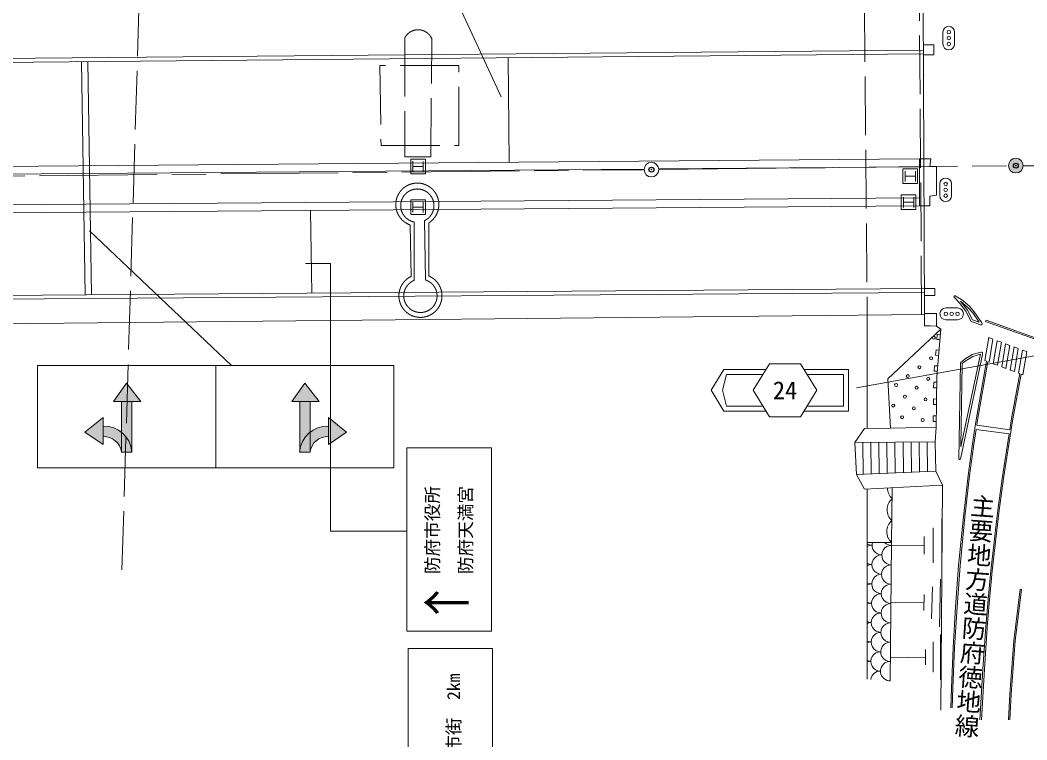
# Model space of a CAD drawing. Units: millimetres, scale not verified. Extents: x 40000 to 680000, y 20000 to 380000.
# Drawn here: x 304189 to 406984, y 235842 to 309356 of the extents above; entities that cross this region are included whole.
import ezdxf
from ezdxf.enums import TextEntityAlignment as Align

# ---------------------------------------------------------------- set-up
doc = ezdxf.new("R2010")
doc.units = ezdxf.units.MM
doc.header["$LTSCALE"] = 1000
doc.header["$PDMODE"] = 32
doc.header["$PDSIZE"] = 500
doc.linetypes.add('CHAIN', pattern=[18.5, 12, -1.5, 3.5, -1.5])
doc.linetypes.add('DASHED', pattern=[7.5, 6, -1.5])
for name, color, linetype, lineweight in [('M-BGD', 7, 'Continuous', 13), ('M-BGD-EXST', 7, 'Continuous', 13), ('M-BMK', 2, 'CHAIN', 13), ('M-BMK-SRVR', 3, 'Continuous', 13), ('M-STR-STR1', 1, 'Continuous', 13), ('M-STR-STRC', 7, 'Continuous', 13)]:
    doc.layers.add(name, color=color, linetype=linetype, lineweight=lineweight)
doc.layers.add('M-BMK-HTXT', color=7, linetype='Continuous')
doc.layers.add('M-OTRS', color=6, linetype='Continuous')
doc.styles.add('@ＭＳ ゴシック', font='')
doc.styles.add('ＭＳ ゴシック', font='')
doc.styles.get('@ＭＳ ゴシック').set_extended_font_data('@MS Gothic')
doc.styles.get('ＭＳ ゴシック').set_extended_font_data('MS Gothic')

msp = doc.modelspace()

# ---------------------------------------------------------------- hatches: boundary and pattern name
at = {"layer": 'M-BMK-SRVR'}
for points in [[(405856, 294495), (406606, 294490), (406606, 294503), (406606, 294516), (406605, 294529), (406604, 294543), (406603, 294556), (406602, 294569), (406601, 294582), (406599, 294595), (406597, 294608), (406595, 294620), (406593, 294633), (406591, 294646), (406588, 294659), (406585, 294672), (406582, 294684), (406578, 294697), (406575, 294710), (406571, 294722), (406567, 294735), (406562, 294747), (406558, 294759), (406553, 294772), (406548, 294784), (406543, 294796), (406538, 294808), (406532, 294819), (406526, 294831), (406520, 294843), (406514, 294854), (406508, 294866), (406501, 294877), (406495, 294888), (406488, 294899), (406481, 294910), (406473, 294921), (406466, 294932), (406458, 294943), (406450, 294953), (406434, 294973), (406417, 294993), (406399, 295013), (406381, 295031), (406362, 295049), (406342, 295067), (406322, 295083), (406301, 295099), (406279, 295114), (406258, 295129), (406235, 295142), (406212, 295155), (406191, 295166), (406168, 295177), (406144, 295188), (406119, 295198), (406095, 295206), (406070, 295214), (406044, 295221), (406019, 295227), (405993, 295233), (405967, 295237), (405941, 295240), (405915, 295243), (405889, 295244), (405863, 295245), (405850, 295245), (405837, 295245), (405824, 295245), (405811, 295244), (405798, 295243), (405785, 295242), (405772, 295240), (405759, 295239), (405746, 295237), (405733, 295235), (405720, 295233), (405707, 295230), (405694, 295228), (405681, 295225), (405669, 295222), (405656, 295218), (405644, 295215), (405631, 295211), (405619, 295207), (405606, 295202), (405594, 295198), (405582, 295193), (405570, 295188), (405557, 295183), (405546, 295178), (405534, 295172), (405522, 295167), (405510, 295161), (405499, 295155), (405487, 295148), (405476, 295142), (405465, 295135), (405454, 295128), (405443, 295121), (405432, 295114), (405421, 295106), (405410, 295099), (405400, 295091), (405390, 295083), (405379, 295074), (405369, 295066), (405359, 295057), (405350, 295049), (405340, 295040), (405331, 295031), (405321, 295021), (405312, 295012), (405303, 295002), (405295, 294993), (405286, 294983), (405278, 294973), (405269, 294963), (405261, 294952), (405253, 294942), (405246, 294931), (405238, 294921), (405231, 294910), (405224, 294899), (405217, 294888), (405210, 294876), (405203, 294865), (405197, 294854), (405191, 294842), (405185, 294830), (405179, 294819), (405174, 294807), (405168, 294795), (405163, 294783), (405158, 294771), (405154, 294759), (405149, 294746), (405145, 294734), (405141, 294721), (405137, 294709), (405133, 294696), (405130, 294684), (405127, 294671), (405124, 294658), (405121, 294645), (405119, 294633), (405116, 294620), (405114, 294607), (405112, 294594), (405111, 294581), (405109, 294568), (405108, 294555), (405107, 294542), (405107, 294529), (405106, 294516), (405106, 294502), (405106, 294489)], [(406606, 294490), (405856, 294495), (405106, 294487), (405106, 294474), (405107, 294461), (405107, 294448), (405108, 294435), (405110, 294422), (405111, 294409), (405113, 294396), (405114, 294383), (405117, 294370), (405119, 294357), (405121, 294344), (405124, 294331), (405127, 294318), (405130, 294306), (405134, 294293), (405137, 294281), (405141, 294268), (405145, 294256), (405150, 294243), (405154, 294231), (405159, 294219), (405164, 294207), (405169, 294195), (405174, 294183), (405180, 294171), (405186, 294159), (405191, 294147), (405198, 294136), (405204, 294124), (405211, 294113), (405217, 294102), (405224, 294091), (405231, 294080), (405239, 294069), (405246, 294058), (405254, 294048), (405262, 294037), (405278, 294017), (405295, 293997), (405313, 293978), (405331, 293959), (405351, 293941), (405370, 293924), (405390, 293907), (405411, 293891), (405433, 293876), (405454, 293862), (405477, 293848), (405500, 293835), (405521, 293824), (405544, 293813), (405568, 293803), (405593, 293793), (405617, 293784), (405642, 293776), (405668, 293769), (405693, 293763), (405719, 293758), (405744, 293754), (405770, 293750), (405796, 293748), (405823, 293746), (405849, 293745), (405862, 293745), (405875, 293745), (405888, 293746), (405901, 293747), (405914, 293747), (405927, 293749), (405940, 293750), (405953, 293752), (405966, 293753), (405979, 293755), (405992, 293758), (406005, 293760), (406018, 293763), (406030, 293766), (406043, 293769), (406056, 293772), (406068, 293776), (406081, 293780), (406093, 293784), (406106, 293788), (406118, 293792), (406130, 293797), (406142, 293802), (406154, 293807), (406166, 293812), (406178, 293818), (406190, 293824), (406202, 293830), (406213, 293836), (406225, 293842), (406236, 293849), (406247, 293855), (406258, 293862), (406269, 293869), (406280, 293877), (406291, 293884), (406302, 293892), (406312, 293900), (406322, 293908), (406332, 293916), (406343, 293924), (406352, 293933), (406362, 293942), (406372, 293951), (406381, 293960), (406390, 293969), (406400, 293978), (406408, 293988), (406417, 293998), (406426, 294008), (406434, 294018), (406442, 294028), (406451, 294038), (406458, 294049), (406466, 294059), (406474, 294070), (406481, 294081), (406488, 294092), (406495, 294103), (406502, 294114), (406508, 294125), (406515, 294137), (406521, 294148), (406527, 294160), (406533, 294172), (406538, 294184), (406543, 294196), (406549, 294208), (406554, 294220), (406558, 294232), (406563, 294244), (406567, 294257), (406571, 294269), (406575, 294282), (406578, 294294), (406582, 294307), (406585, 294320), (406588, 294332), (406591, 294345), (406593, 294358), (406596, 294371), (406598, 294384), (406599, 294397), (406601, 294410), (406602, 294423), (406604, 294436), (406604, 294449), (406605, 294462), (406606, 294475)]]:
    msp.add_hatch(color=256, dxfattribs=at).paths.add_polyline_path(points)
at = {"layer": 'M-STR-STRC'}
for points in [[(315063, 272282), (316518, 270407), (314544, 270407), (313721, 270407)], [(333262, 272282), (334717, 270407), (332743, 270407), (331920, 270407)], [(315611, 265242), (315610, 270407), (314544, 270407), (314545, 265242)], [(333810, 265242), (333809, 270407), (332743, 270407), (332744, 265242)], [(310810, 267279), (312653, 268755), (312653, 267890), (312653, 266829), (312653, 266002)], [(337514, 267279), (335671, 268755), (335671, 267890), (335671, 266829), (335671, 266002)], [(314545, 265242), (314545, 267247), (314505, 267278), (314465, 267309), (314424, 267339), (314383, 267369), (314341, 267397), (314299, 267425), (314256, 267452), (314213, 267478), (314169, 267504), (314125, 267529), (314081, 267553), (314036, 267576), (313991, 267599), (313945, 267621), (313899, 267641), (313852, 267662), (313806, 267681), (313759, 267699), (313711, 267717), (313663, 267734), (313615, 267750), (313567, 267765), (313519, 267779), (313470, 267793), (313421, 267805), (313372, 267817), (313322, 267828), (313273, 267838), (313223, 267847), (313173, 267855), (313123, 267863), (313073, 267869), (313023, 267875), (312972, 267880), (312922, 267884), (312871, 267887), (312821, 267889), (312770, 267890), (312720, 267891), (312669, 267890), (312653, 267890), (312653, 266829), (312665, 266830), (312697, 266830), (312729, 266831), (312761, 266830), (312793, 266829), (312825, 266828), (312857, 266826), (312889, 266823), (312921, 266820), (312953, 266816), (312985, 266812), (313016, 266807), (313048, 266802), (313080, 266796), (313111, 266789), (313142, 266782), (313174, 266775), (313205, 266766), (313236, 266758), (313266, 266749), (313297, 266739), (313327, 266729), (313357, 266718), (313387, 266706), (313417, 266695), (313447, 266682), (313476, 266669), (313505, 266656), (313534, 266642), (313563, 266628), (313591, 266613), (313620, 266597), (313648, 266581), (313675, 266565), (313702, 266548), (313729, 266531), (313756, 266513), (313783, 266495), (313809, 266476), (313834, 266457), (313860, 266437), (313885, 266417), (313910, 266397), (313934, 266376), (313958, 266355), (313981, 266333), (314005, 266311), (314027, 266288), (314050, 266265), (314072, 266242), (314094, 266218), (314115, 266194), (314135, 266170), (314156, 266145), (314176, 266120), (314195, 266094), (314214, 266068), (314233, 266042), (314251, 266015), (314268, 265989), (314286, 265962), (314302, 265934), (314319, 265906), (314334, 265878), (314349, 265850), (314364, 265822), (314378, 265793), (314392, 265764), (314405, 265735), (314418, 265705), (314430, 265676), (314442, 265646), (314453, 265616), (314464, 265585), (314474, 265555), (314483, 265524), (314492, 265493), (314501, 265462), (314509, 265431), (314516, 265400), (314523, 265369), (314529, 265337), (314535, 265306), (314540, 265274)], [(333779, 265242), (333780, 267247), (333819, 267278), (333860, 267309), (333900, 267339), (333942, 267369), (333983, 267397), (334026, 267425), (334068, 267452), (334111, 267478), (334155, 267504), (334199, 267529), (334244, 267553), (334288, 267576), (334334, 267599), (334379, 267621), (334426, 267641), (334472, 267662), (334519, 267681), (334566, 267699), (334613, 267717), (334661, 267734), (334709, 267750), (334757, 267765), (334806, 267779), (334855, 267793), (334904, 267805), (334953, 267817), (335002, 267828), (335052, 267838), (335101, 267847), (335151, 267855), (335201, 267863), (335252, 267869), (335302, 267875), (335352, 267880), (335403, 267884), (335453, 267887), (335504, 267889), (335554, 267890), (335605, 267891), (335655, 267890), (335671, 267890), (335671, 266829), (335660, 266830), (335628, 266830), (335595, 266831), (335563, 266830), (335531, 266829), (335499, 266828), (335467, 266826), (335435, 266823), (335403, 266820), (335371, 266816), (335340, 266812), (335308, 266807), (335276, 266802), (335245, 266796), (335213, 266789), (335182, 266782), (335151, 266775), (335120, 266766), (335089, 266758), (335058, 266749), (335028, 266739), (334997, 266729), (334967, 266718), (334937, 266706), (334907, 266695), (334877, 266682), (334848, 266669), (334819, 266656), (334790, 266642), (334761, 266628), (334733, 266613), (334705, 266597), (334677, 266581), (334649, 266565), (334622, 266548), (334595, 266531), (334568, 266513), (334542, 266495), (334516, 266476), (334490, 266457), (334465, 266437), (334440, 266417), (334415, 266397), (334391, 266376), (334367, 266355), (334343, 266333), (334320, 266311), (334297, 266288), (334275, 266265), (334252, 266242), (334231, 266218), (334210, 266194), (334189, 266170), (334169, 266145), (334149, 266120), (334129, 266094), (334110, 266068), (334092, 266042), (334074, 266015), (334056, 265989), (334039, 265962), (334022, 265934), (334006, 265906), (333990, 265878), (333975, 265850), (333960, 265822), (333946, 265793), (333932, 265764), (333919, 265735), (333906, 265705), (333894, 265676), (333882, 265646), (333871, 265616), (333861, 265585), (333851, 265555), (333841, 265524), (333832, 265493), (333824, 265462), (333816, 265431), (333808, 265400), (333801, 265369), (333795, 265337), (333789, 265306), (333784, 265274)]]:
    msp.add_hatch(color=256, dxfattribs=at).paths.add_polyline_path(points)

# ---------------------------------------------------------------- linework, layer by layer
at = {"layer": 'M-BGD', "linetype": 'DASHED'}
for p, q in [((317043, 334171), (314578, 253195)), ((390392, 311099), (390681, 279230)), ((396241, 279285), (396013, 311144)), ((343475, 307564), (343475, 295385)), ((346122, 295385), (346228, 307458)), ((340933, 304705), (341039, 296550)), ((348982, 304705), (340933, 304705)), ((348982, 296550), (348982, 304705)), ((341039, 296550), (348982, 296550)), ((343475, 295385), (346122, 295385)), ((345482, 288876), (345594, 282810)), ((344007, 288442), (344113, 283179)), ((344428, 282772), (344428, 288738)), ((345910, 283225), (345910, 288648))]:
    msp.add_line(p, q, dxfattribs=at)
at = {"layer": 'M-BGD'}
for p, q in [((396404, 306846), (397480, 306846)), ((397480, 306846), (397480, 305814)), ((397480, 305814), (396409, 305814)), ((396526, 281948), (397586, 281948)), ((397586, 281948), (397586, 281220)), ((397586, 281220), (396530, 281220)), ((390681, 267661), (390681, 279230)), ((396538, 279123), (396540, 279396)), ((397769, 279385), (396540, 279396)), ((397758, 278111), (397769, 279385)), ((392793, 272719), (398186, 277802)), ((397758, 278111), (397116, 278117)), ((397758, 278111), (398186, 277802)), ((393069, 267678), (392793, 272719)), ((390411, 267659), (393069, 267678)), ((393069, 267678), (397721, 267790)), ((397632, 266292), (397721, 267790)), ((393517, 266247), (393552, 263105)), ((394340, 266256), (394374, 263139)), ((395163, 266265), (395197, 263174)), ((395986, 266274), (396020, 263209)), ((396809, 266283), (396843, 263243)), ((390225, 266210), (390261, 262966)), ((391048, 266219), (391083, 263001)), ((391871, 266228), (391906, 263036)), ((392694, 266238), (392729, 263070)), ((398355, 261844), (397678, 263278)), ((389590, 262938), (390398, 261460)), ((390681, 256008), (390681, 261474)), ((393167, 256008), (393244, 261597)), ((398305, 258415), (398305, 253019)), ((397406, 257515), (397406, 253918)), ((393167, 256008), (390681, 256008)), ((390681, 256008), (390681, 242029)), ((393011, 241873), (393167, 256008)), ((396507, 256616), (396507, 254817)), ((396507, 255717), (393163, 255691)), ((398180, 252266), (398054, 247372)), ((397343, 251471), (397260, 248208)), ((396486, 249861), (393099, 249828)), ((396507, 250676), (396465, 249045)), ((397406, 245845), (397406, 242750)), ((398180, 246619), (398180, 241976)), ((396632, 245071), (396632, 243523)), ((396632, 244297), (393037, 244225))]:
    msp.add_line(p, q, dxfattribs=at)
for points in [[(399579, 281025), (400070, 280498), (400742, 279615), (401299, 278569), (402299, 278221)], [(402399, 278423), (401610, 279565), (401136, 280124), (400319, 280811), (399675, 281181)], [(402102, 278501), (401451, 279443), (400994, 279982), (400214, 280638)], [(400214, 280638), (400911, 279724), (401439, 278732), (402102, 278501)], [(397116, 278117), (396529, 278122), (396538, 279123)], [(397721, 267790), (397778, 272953), (398186, 277802)], [(398095, 276724), (397797, 276750), (397842, 277288), (398141, 277263)], [(397959, 275108), (397660, 275133), (397706, 275672), (398005, 275647)], [(402286, 275445), (401391, 275192), (400670, 274767), (400193, 274365), (400039, 264549)], [(400197, 264501), (402456, 275204), (402463, 275352)], [(400258, 265758), (402257, 275230), (402257, 275229)], [(402257, 275229), (401470, 275006), (400786, 274603), (400391, 274270), (400258, 265758)], [(397823, 273492), (397524, 273517), (397569, 274056), (397868, 274031)], [(397765, 271806), (397465, 271809), (397471, 272383), (397771, 272379)], [(397746, 270084), (397446, 270088), (397452, 270661), (397752, 270658)], [(397727, 268363), (397427, 268367), (397433, 268940), (397733, 268937)], [(389590, 262938), (389402, 266201), (390411, 267659)], [(389402, 266201), (397632, 266292), (397678, 263278), (389590, 262938)], [(398209, 238863), (398355, 261844), (390398, 261460)]]:
    msp.add_lwpolyline(points, dxfattribs=at)
for centre in [(397490, 276915), (397205, 274814), (396012, 273906), (394819, 272999), (396919, 272713), (393626, 272091), (395726, 271806), (394533, 270898), (396634, 270613), (393340, 269991), (395441, 269705), (394248, 268797), (396348, 268512)]:
    msp.add_circle(centre, 150, dxfattribs=at)
at = {"layer": 'M-BGD', "linetype": 'DASHED'}
for centre, radius, start, end in [((344825, 306837), 1534, 23.88747, 151.70733), ((344745, 290514), 2200, 111.89123, 250.40029), ((344745, 290408), 1700, 100.77103, 259.22897), ((344745, 290514), 2200, 58.02789, 111.89123), ((344745, 290408), 1700, 66.45457, 100.77103), ((344745, 290408), 1700, 295.66725, 66.45457), ((344745, 290514), 2200, 301.97211, 58.02789), ((345063, 281195), 2200, 115.59551, 246.69602), ((345063, 281195), 1700, 111.94827, 248.05173), ((345063, 281195), 1700, 290.32213, 71.79969), ((345063, 281195), 2200, 292.64967, 67.35033), ((345063, 281195), 1700, 248.05173, 290.32213), ((345063, 281195), 2200, 246.69602, 292.64967)]:
    msp.add_arc(centre, radius, start, end, dxfattribs=at)
at = {"layer": 'M-BGD'}
for centre, radius, start, end in [((399629, 281102), 91.8, 60.24748, 236.72891), ((402315, 278339), 119, 262.30544, 45.02476), ((402329, 275311), 141, 16.68621, 107.52645), ((400129, 264561), 90.6, 187.5311, 318.86428), ((394245, 261585), 1501, 180.463, 227.37862), ((394214, 259349), 1501, 131.02993, 227.37862), ((394183, 257112), 1501, 131.02993, 227.37862), ((392175, 255714), 988, 162.71801, 269.3704), ((393174, 256691), 988, 223.77884, 269.3704), ((391198, 256713), 988, 238.44757, 269.3704), ((391177, 254737), 988, 89.3704, 120.08617), ((393152, 254715), 988, 89.3704, 269.3704), ((392154, 253738), 988, 89.3704, 269.3704), ((391155, 252761), 988, 89.3704, 118.64134), ((391177, 254737), 988, 239.91383, 269.3704), ((393131, 252740), 988, 89.3704, 269.3704), ((391155, 252761), 988, 241.35866, 269.3704), ((392132, 251763), 988, 89.3704, 269.3704), ((391133, 250786), 988, 89.3704, 117.21614), ((393109, 250764), 988, 89.3704, 269.3704), ((391133, 250786), 988, 242.78386, 269.3704), ((391112, 248810), 988, 89.3704, 115.80895), ((392110, 249787), 988, 89.3704, 269.3704), ((392089, 247811), 988, 89.3704, 269.3704), ((393087, 248788), 988, 89.3704, 269.3704), ((391112, 248810), 988, 244.19105, 269.3704), ((391090, 246834), 988, 89.3704, 114.41829), ((393066, 246813), 988, 89.3704, 269.3704), ((392067, 245836), 988, 89.3704, 269.3704), ((391068, 244859), 988, 89.3704, 113.04278), ((391090, 246834), 988, 245.58171, 269.3704), ((393044, 244837), 988, 89.3704, 269.3704), ((392045, 243860), 988, 89.3704, 269.3704), ((391068, 244859), 988, 246.95722, 269.3704), ((391046, 242883), 988, 89.3704, 111.68119), ((393022, 242861), 988, 89.3704, 263.00145), ((392023, 241884), 988, 89.3704, 173.00145), ((393022, 242861), 988, 263.00145, 269.3704)]:
    msp.add_arc(centre, radius, start, end, dxfattribs=at)
at = {"layer": 'M-BGD-EXST'}
for p, q in [((398410, 306923), (398410, 308123)), ((399610, 308123), (399610, 306923)), ((345569, 295160), (344069, 295160)), ((344069, 295160), (344069, 293660)), ((345569, 293660), (345569, 295160)), ((344301, 293887), (344301, 294937)), ((344301, 294412), (345351, 294412)), ((345353, 293883), (345353, 294933)), ((395812, 294162), (394312, 294162)), ((394312, 294162), (394312, 292662)), ((395812, 292662), (395812, 294162)), ((344069, 293660), (345569, 293660)), ((394544, 292889), (394544, 293939)), ((394544, 293414), (395594, 293414)), ((395596, 292885), (395596, 293935)), ((394312, 292662), (395812, 292662)), ((398093, 291425), (398093, 292625)), ((399293, 292625), (399293, 291425)), ((345569, 291001), (344069, 291001)), ((344069, 291001), (344069, 289501)), ((345569, 289501), (345569, 291001)), ((395645, 291500), (394145, 291500)), ((394145, 291500), (394145, 290000)), ((394378, 290227), (394378, 291277)), ((395429, 290223), (395429, 291273)), ((395645, 290000), (395645, 291500)), ((344301, 289728), (344301, 290778)), ((344301, 290253), (345351, 290253)), ((345353, 289724), (345353, 290774)), ((394145, 290000), (395645, 290000)), ((394378, 290752), (395428, 290752)), ((344069, 289501), (345569, 289501)), ((398708, 279955), (399908, 279955)), ((399908, 278755), (398708, 278755))]:
    msp.add_line(p, q, dxfattribs=at)
for centre in [(399010, 308123), (399010, 307523), (399010, 306923), (398693, 292625), (398693, 292025), (398693, 291425), (398708, 279355), (399308, 279355), (399908, 279355)]:
    msp.add_circle(centre, 180, dxfattribs=at)
for centre, start, end in [((399010, 308123), 0, 180), ((399010, 306923), 180, 0), ((398693, 292625), 0, 180), ((398693, 291425), 180, 0), ((398708, 279355), 90, 270), ((399908, 279355), 270, 90)]:
    msp.add_arc(centre, 600, start, end, dxfattribs=at)
at = {"layer": 'M-BMK'}
for p, q in [((269170, 293095), (367900, 294077)), ((369400, 294092), (405106, 294487)), ((406606, 294490), (449705, 294200))]:
    msp.add_line(p, q, dxfattribs=at)
at = {"layer": 'M-BMK-SRVR'}
for centre in [(405856, 294495), (368650, 294084)]:
    msp.add_circle(centre, 750, dxfattribs=at)
at = {"layer": 'M-OTRS'}
for p in [(368650, 294084), (405856, 294495)]:
    msp.add_point(p, dxfattribs=at)
at = {"layer": 'M-STR-STR1'}
for p, q in [((396539, 279288), (396383, 311147)), ((239911, 304852), (396407, 306303)), ((239914, 304452), (396409, 305903)), ((354031, 305510), (354130, 294834)), ((310440, 305106), (310825, 281306)), ((311473, 281311), (311085, 305112)), ((396017, 295172), (240506, 293916)), ((396017, 295172), (397185, 295172)), ((396017, 290404), (396017, 295172)), ((397185, 295172), (397088, 294394)), ((240494, 293116), (367902, 294145)), ((369396, 294157), (396017, 294372)), ((397088, 294394), (397769, 294394)), ((397769, 294394), (397769, 291475)), ((240445, 290002), (396017, 291204)), ((397769, 291475), (397088, 291377)), ((397088, 291377), (397088, 290404)), ((240432, 289202), (396017, 290404)), ((333977, 281478), (333839, 289924)), ((397088, 290404), (396017, 290404)), ((396526, 281944), (240491, 280783)), ((396528, 281544), (240494, 280383)), ((239428, 277726), (396539, 279288))]:
    msp.add_line(p, q, dxfattribs=at)
at = {"layer": 'M-STR-STRC'}
for p, q in [((348539, 311840), (353302, 301521)), ((311275, 287843), (325772, 274071)), ((333311, 284499), (335869, 284499)), ((335869, 284499), (335869, 257151)), ((402762, 278583), (402813, 278724)), ((413202, 274816), (402762, 278583)), ((413253, 274957), (402813, 278724)), ((389604, 271816), (417569, 276832)), ((402694, 274577), (403088, 276929)), ((403518, 276770), (403088, 276929)), ((403124, 274418), (403518, 276770)), ((403950, 276610), (403556, 274258)), ((404379, 276451), (403950, 276610)), ((403985, 274098), (404379, 276451)), ((404812, 276291), (404418, 273938)), ((405241, 276132), (404812, 276291)), ((404847, 273779), (405241, 276132)), ((405674, 275972), (405280, 273619)), ((406103, 275813), (405674, 275972)), ((405709, 273460), (406103, 275813)), ((406535, 275653), (406141, 273300)), ((406965, 275494), (406535, 275653)), ((406571, 273141), (406965, 275494)), ((402694, 274577), (402869, 274512)), ((305963, 263644), (305963, 274071)), ((305963, 274071), (324162, 274071)), ((324162, 274071), (324162, 263644)), ((324162, 274071), (342361, 274071)), ((342361, 274071), (342361, 263644)), ((374750, 271546), (376039, 273676)), ((380363, 273676), (376039, 273676)), ((380713, 274246), (379054, 271546)), ((380713, 274246), (383876, 274246)), ((385534, 271546), (383876, 274246)), ((384226, 273676), (388768, 273676)), ((388768, 269415), (388768, 273676)), ((403012, 274459), (403124, 274418)), ((403556, 274258), (403985, 274098)), ((404418, 273938), (404847, 273779)), ((405280, 273619), (405709, 273460)), ((375919, 271546), (376321, 273176)), ((376321, 273176), (380056, 273176)), ((388268, 273176), (384533, 273176)), ((388268, 269915), (388268, 273176)), ((406141, 273300), (406251, 273259)), ((406394, 273207), (406571, 273141)), ((313721, 270407), (315063, 272282)), ((315063, 272282), (316518, 270407)), ((331920, 270407), (333262, 272282)), ((333262, 272282), (334717, 270407)), ((376039, 269415), (374750, 271546)), ((376321, 269915), (375919, 271546)), ((379054, 271546), (380713, 268846)), ((383876, 268846), (385534, 271546)), ((313721, 270407), (316518, 270407)), ((314544, 270407), (314545, 265242)), ((315610, 270407), (315611, 265242)), ((331920, 270407), (334717, 270407)), ((332743, 270407), (332744, 265242)), ((333809, 270407), (333810, 265242)), ((376039, 269415), (380363, 269415)), ((380056, 269915), (376321, 269915)), ((388768, 269415), (384226, 269415)), ((384533, 269915), (388268, 269915)), ((312653, 268755), (310810, 267279)), ((312653, 266002), (312653, 268755)), ((335671, 266002), (335671, 268755)), ((335671, 268755), (337514, 267279)), ((380713, 268846), (383876, 268846)), ((310810, 267279), (312653, 266002)), ((337514, 267279), (335671, 266002)), ((405168, 267098), (401794, 267527)), ((401861, 267975), (405234, 267525)), ((315611, 265242), (314545, 265242)), ((333810, 265242), (332744, 265242)), ((343683, 246930), (343683, 265672)), ((343683, 265672), (352317, 265672)), ((352317, 265672), (352317, 246930)), ((305963, 263644), (324162, 263644)), ((324162, 263644), (342361, 263644)), ((335869, 257151), (343683, 257151)), ((406294, 251227), (406443, 251209)), ((343683, 246930), (352317, 246930)), ((343804, 245178), (352437, 245178)), ((343804, 226436), (343804, 245178)), ((352437, 245178), (352437, 226436))]:
    msp.add_line(p, q, dxfattribs=at)
for points in [[(402869, 274512), (402271, 271263), (401762, 268330), (401389, 265838), (400990, 262832), (400497, 258632), (400013, 253639), (399712, 249430), (399452, 245281), (399273, 241117), (399213, 239112)], [(403012, 274459), (402419, 271236), (401910, 268306), (401861, 267975)], [(406394, 273207), (405556, 268630), (404613, 262532), (404135, 259024), (403453, 253093), (403170, 250151), (402978, 247810), (402681, 243616), (402550, 241355), (402340, 237876)], [(406251, 273259), (405408, 268655), (405234, 267525)], [(401794, 267527), (401538, 265817), (401139, 262814), (400646, 258616), (400163, 253627), (399861, 249420), (399601, 245273), (399423, 241112), (399363, 239107)], [(405168, 267098), (404465, 262553), (403986, 259042), (403304, 253109), (403020, 250164), (402828, 247821), (402532, 243625), (402400, 241364), (402190, 237876)], [(405105, 237876), (405245, 240514), (405657, 245966), (406294, 251227)], [(405255, 237876), (405395, 240505), (405806, 245952), (406443, 251209)]]:
    msp.add_lwpolyline(points, dxfattribs=at)
for centre, radius, start, end in [((312723, 264992), 2899, 4.97939, 91.38928), ((335601, 264992), 2899, 88.61072, 175.02061), ((312723, 264992), 1839, 7.82738, 92.25773), ((335601, 264992), 1839, 87.74227, 172.17262)]:
    msp.add_arc(centre, radius, start, end, dxfattribs=at)

# ---------------------------------------------------------------- texts
at = {"layer": 'M-BMK-HTXT', "style": '@ＭＳ ゴシック'}
msp.add_text('主要地方道防府徳地線', height=1833, rotation=265.921, dxfattribs=at).set_placement((399309, 236118), align=Align.BOTTOM_RIGHT)
at = {"layer": 'M-STR-STRC', "style": 'ＭＳ ゴシック'}
msp.add_text('24', height=1833, dxfattribs=at).set_placement((382294, 271546), align=Align.MIDDLE_CENTER)
for s, p in [('防府市役所', (346280, 257277)), ('防府天満宮', (349668, 257277)), ('防府市街  2km', (348457, 236765))]:
    msp.add_text(s, height=1320, rotation=90, dxfattribs=at).set_placement(p, align=Align.MIDDLE_CENTER)
msp.add_text('←', height=3666, dxfattribs=at).set_placement((345213, 246875), align=Align.BOTTOM_LEFT)

doc.saveas('drawing.dxf')
